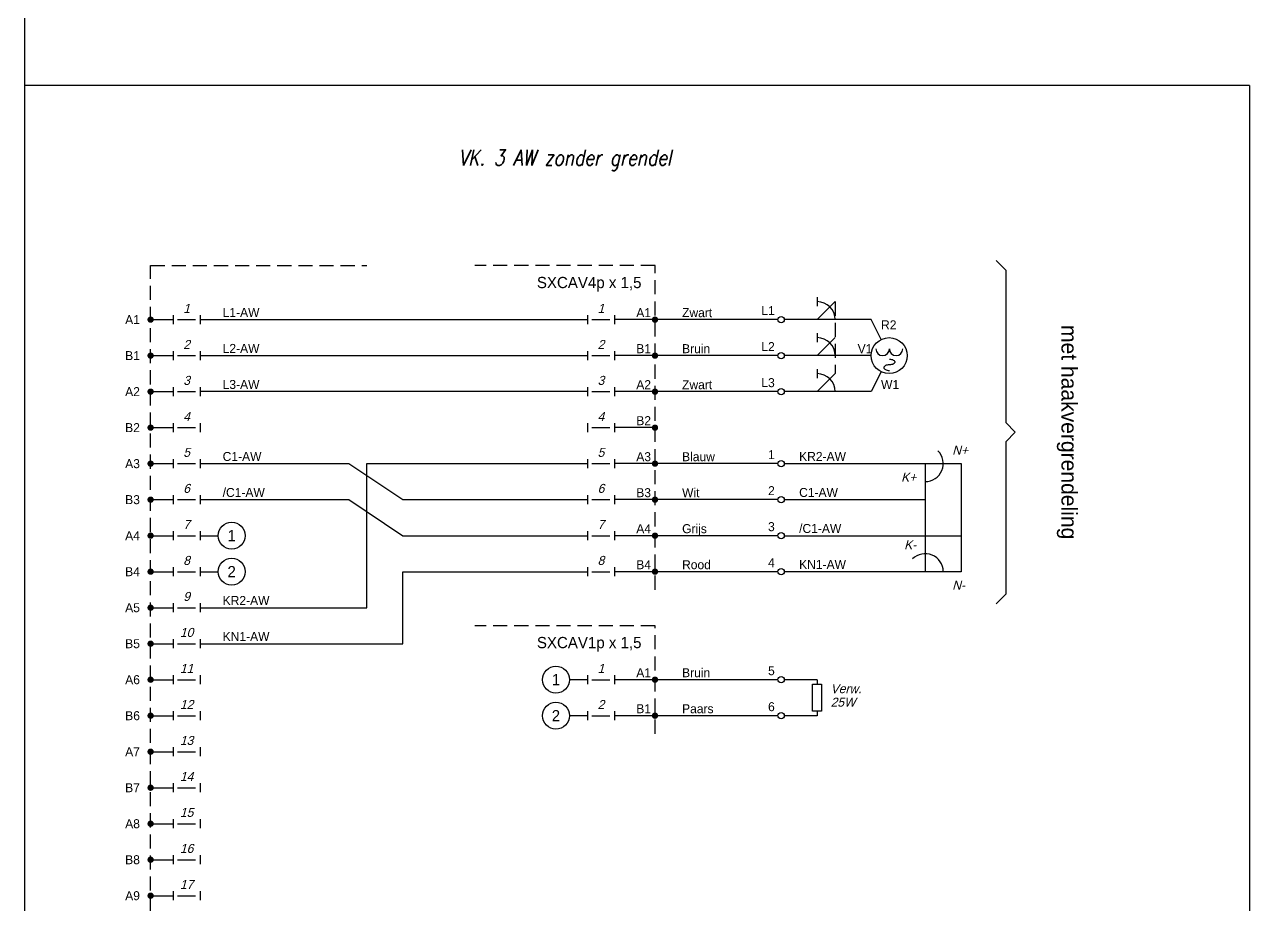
# Model space of a CAD drawing. Header units: millimetres. Extents: x -1040 to 5136, y -2580 to 8636.
# Drawn here: x 864 to 1136, y -682 to -486.4 of the extents above; entities that cross this region are included whole.
import ezdxf
from ezdxf.enums import TextEntityAlignment as Align

# ---------------------------------------------------------------- set-up
doc = ezdxf.new("R2010")
doc.units = ezdxf.units.MM
doc.linetypes.add('HIDDEN', pattern=[0.375, 0.25, -0.125])
doc.linetypes.add('HIDDEN2', pattern=[4.6875, 3.125, -1.5625])
doc.layers.add('18c', color=1, linetype='Continuous')
doc.layers.add('35c', color=2, linetype='Continuous')
doc.layers.add('noprint', color=40, linetype='Continuous', plot=False)
doc.styles.add('ISO2_5', font='isoplus', dxfattribs={"height": 2.5})
doc.styles.add('ISO2S', font='isoplus', dxfattribs={"oblique": 15, "height": 2})
doc.styles.add('iso3_5', font='isoplus.shx', dxfattribs={"height": 3.5})
doc.styles.add('isoplus', font='isoplus.shx')
doc.styles.add('ITALICT', font='italict', dxfattribs={"width": 0.8})
doc.styles.add('MONO_8', font='monotxt', dxfattribs={"width": 0.8})
doc.styles.get("Standard").update_dxf_attribs({"font": 'isoplus.shx'})
doc.styles.add('TXTS', font='txt', dxfattribs={"oblique": 15})

# ---------------------------------------------------------------- blocks, each defined once
blk = doc.blocks.new('paginalayout')
at = {"layer": 'noprint'}
for p, q in [((864, -364), (864, -2500)), ((1136, -500), (864, -500))]:
    blk.add_line(p, q, dxfattribs=at)
at = {"layer": 'noprint', "linetype": 'Continuous'}
blk.add_line((1136, -500), (1136, -690), dxfattribs=at)
blk = doc.blocks.new('T_SHR_B1')
at = {"color": 7}
for p, q in [((-3, 1), (-3, -1)), ((-2, 0), (2, 0)), ((3, 1), (3, -1))]:
    blk.add_line(p, q, dxfattribs=at)
at = {"color": 7, "style": 'TXTS', "oblique": 15}
blk.add_attdef('SNAME', text='', height=2, dxfattribs=at).set_placement((0, 2.5), align=Align.MIDDLE)
at = {"color": 1, "style": 'MONO_8', "width": 0.8, "flags": 1}
for tag, p in [('LIJN', (0, 2)), ('STATION', (0, 0)), ('GEBRUIK', (0, -2))]:
    blk.add_attdef(tag, text='', height=1.5, dxfattribs=at).set_placement(p, align=Align.MIDDLE)
blk = doc.blocks.new('T_VBLB1')
at = {"color": 7}
blk.add_line((0, 0), (4, 4), dxfattribs=at)
blk.add_arc((0, 0), 4, 0, 90, dxfattribs=at)
at = {"color": 7, "style": 'ISO2S', "oblique": 15}
for tag, p in [('B', (2, 5)), ('M', (-1, 2)), ('LO', (-2, -3))]:
    blk.add_attdef(tag, text='', height=2, dxfattribs=at).set_placement(p, align=Align.RIGHT)
at = {"color": 7, "style": 'ISO2_5'}
for tag, p in [('KNMT', (6, 4.5)), ('KNMB', (6, 1))]:
    blk.add_attdef(tag, p, '', height=2.5, dxfattribs=at)
at = {"color": 9, "style": 'MONO_8', "width": 0.8, "flags": 1}
for tag, p in [('LIJN', (0, 2)), ('STATION', (0, 0)), ('GEBRUIK', (0, -2))]:
    blk.add_attdef(tag, text='', height=1.5, dxfattribs=at).set_placement(p, align=Align.MIDDLE)
at = {"color": 7, "style": 'ISO2S', "oblique": 15}
blk.add_attdef('RO', (6, -3), '', height=2, dxfattribs=at)
blk = doc.blocks.new('T_LIJN')
at = {"color": 7}
blk.add_line((-1, 0), (1, 0), dxfattribs=at)
at = {"color": 7, "style": 'MONO_8', "width": 0.8, "flags": 1}
blk.add_attdef('NAME', text='', height=2.5, dxfattribs=at).set_placement((0, 4), align=Align.MIDDLE)
at = {"color": 9, "style": 'MONO_8', "width": 0.8, "flags": 1}
for tag, p in [('LIJN', (0, 2)), ('STATION', (0, 0)), ('GEBRUIK', (0, -2))]:
    blk.add_attdef(tag, text='', height=1.5, dxfattribs=at).set_placement(p, align=Align.MIDDLE)
blk = doc.blocks.new('T_WISS1')
at = {"color": 7, "linetype": 'Continuous'}
blk.add_lwpolyline([(2.5, 0, -0.051099), (2.45, -0.51, -0.064948), (2.32, -0.88, -0.104203), (2.09, -1.17, -0.174705), (1.88, -1.25, -0.174705), (1.66, -1.17, -0.104203), (1.43, -0.88, -0.064948), (1.3, -0.51, -0.051099), (1.25, 0, 0.051099), (1.2, 0.51, 0.064948), (1.07, 0.88, 0.104203), (0.84, 1.17, 0.174705), (0.62, 1.25, 0.174705), (0.41, 1.17, 0.104203), (0.18, 0.88, 0.064948), (0.05, 0.51, 0.051099), (0, 0)], format="xyb", dxfattribs=at)
blk = doc.blocks.new('T_XKLO1')
at = {"color": 7, "linetype": 'Continuous'}
blk.add_arc((0, 0), 4, 270, 45, dxfattribs=at)
at = {"color": 7, "style": 'ISO2S', "oblique": 15}
for tag, p in [('LB', (-2, 2)), ('M', (-2, -4)), ('LO', (-2, -8))]:
    blk.add_attdef(tag, text='', height=2, dxfattribs=at).set_placement(p, align=Align.RIGHT)
at = {"color": 9, "style": 'MONO_8', "width": 0.8, "flags": 1}
for tag, p in [('LIJN', (0, 2)), ('STATION', (0, 0)), ('GEBRUIK', (0, -2))]:
    blk.add_attdef(tag, text='', height=1.5, dxfattribs=at).set_placement(p, align=Align.MIDDLE)
at = {"color": 7, "style": 'ISO2S', "oblique": 15}
blk.add_attdef('RB', (6, 2), '', height=2, dxfattribs=at)
at = {"color": 7, "style": 'ISO2_5'}
for tag, p in [('KNMT', (2, -8.5)), ('KNMB', (2, -12))]:
    blk.add_attdef(tag, p, '', height=2.5, dxfattribs=at)
blk = doc.blocks.new('T_XKRB2')
at = {"color": 7, "linetype": 'Continuous'}
blk.add_arc((0, 0), 4, 0, 135, dxfattribs=at)
at = {"color": 7, "style": 'ISO2S', "oblique": 15}
for tag, p in [('LB', (-2, 6)), ('M', (-5, 1)), ('LO', (-2, -4))]:
    blk.add_attdef(tag, text='', height=2, dxfattribs=at).set_placement(p, align=Align.RIGHT)
at = {"color": 7, "style": 'ISO2_5'}
for tag, p in [('KNMT', (6, 4.5)), ('KNMB', (6, 1))]:
    blk.add_attdef(tag, p, '', height=2.5, dxfattribs=at)
at = {"color": 9, "style": 'MONO_8', "width": 0.8, "flags": 1}
for tag, p in [('LIJN', (0, 2)), ('STATION', (0, 0)), ('GEBRUIK', (0, -2))]:
    blk.add_attdef(tag, text='', height=1.5, dxfattribs=at).set_placement(p, align=Align.MIDDLE)
at = {"color": 7, "style": 'ISO2S', "oblique": 15}
blk.add_attdef('RO', (6, -4), '', height=2, dxfattribs=at)
blk = doc.blocks.new('T_W74V1')
at = {"color": 7, "linetype": 'Continuous'}
blk.add_lwpolyline([(-1, 3), (1, 3), (1, -3), (-1, -3)], close=True, dxfattribs=at)
at = {"color": 1, "style": 'MONO_8', "width": 0.8, "flags": 1}
for tag, p in [('LIJN', (0, 2)), ('STATION', (0, 0)), ('GEBRUIK', (0, -2))]:
    blk.add_attdef(tag, text='', height=1.5, dxfattribs=at).set_placement(p, align=Align.MIDDLE)
at = {"color": 7, "style": 'ISO2S', "oblique": 15}
for tag, p in [('WRNAME', (3, 1)), ('W', (3, -2))]:
    blk.add_attdef(tag, p, '', height=2, dxfattribs=at)
blk = doc.blocks.new('*U142')
at = {"color": 7}
for p, q in [((128.3, 0), (92, 0)), ((149, 0), (129.7, 0)), ((128.3, -8), (92, -8)), ((149, -8), (129.7, -8)), ((86, -16), (0, -16)), ((128.3, -16), (92, -16)), ((149, -16), (129.7, -16)), ((128.3, -32), (101, -32)), ((129.7, -32), (169, -32)), ((161, -32), (161, -56)), ((169, -32), (169, -56)), ((128.3, -40), (101, -40)), ((129.7, -40), (161, -40)), ((128.3, -48), (101, -48)), ((129.7, -48), (169, -48)), ((128.3, -56), (101, -56)), ((169, -56), (129.7, -56)), ((128.3, -80), (101, -80)), ((128.3, -88), (101, -88))]:
    blk.add_line(p, q, dxfattribs=at)
at = {"color": 7, "linetype": 'Continuous'}
for p, q in [((151.21, -4.42), (149, 0)), ((151.21, -11.58), (149, -16)), ((101, -24), (92, -24)), ((101, -32), (92, -32)), ((101, -40), (92, -40)), ((101, -48), (92, -48)), ((101, -56), (92, -56)), ((101, -80), (92, -80)), ((101, -88), (92, -88))]:
    blk.add_line(p, q, dxfattribs=at)
at = {"linetype": 'Continuous'}
for p, q in [((0, -48), (4, -48)), ((0, -56), (4, -56)), ((86, -80), (82, -80)), ((137, -80), (129.7, -80)), ((137, -80), (137, -81)), ((137, -87), (137, -88)), ((86, -88), (82, -88)), ((137, -88), (129.7, -88))]:
    blk.add_line(p, q, dxfattribs=at)
at = {"color": 7}
for points in [[(0, 0), (57, 0), (69, 0), (86, 0)], [(0, -8), (57, -8), (69, -8), (86, -8)], [(0, -32), (33, -32), (45, -40), (86, -40)], [(0, -64), (37, -64), (37, -32), (86, -32)], [(0, -40), (33, -40), (45, -48), (86, -48)], [(0, -72), (45, -72), (45, -56), (86, -56)]]:
    blk.add_lwpolyline(points, dxfattribs=at)
at = {"color": 7, "const_width": 0.7}
for points in [[(100.65, 0, 1), (101.35, 0, 1)], [(100.65, -8, 1), (101.35, -8, 1)], [(100.65, -16, 1), (101.35, -16, 1)], [(100.65, -24, 1), (101.35, -24, 1)], [(100.65, -32, 1), (101.35, -32, 1)], [(100.65, -40, 1), (101.35, -40, 1)], [(100.65, -48, 1), (101.35, -48, 1)], [(100.65, -56, 1), (101.35, -56, 1)], [(100.65, -80, 1), (101.35, -80, 1)], [(100.65, -88, 1), (101.35, -88, 1)]]:
    blk.add_lwpolyline(points, format="xyb", close=True, dxfattribs=at)
at = {"color": 7, "linetype": 'Continuous'}
blk.add_lwpolyline([(150.03, -6.48, 1), (153.03, -6.48, 1), (156.03, -6.48)], format="xyb", dxfattribs=at)
at = {"color": 7}
for centre, radius in [((129, 0), 0.7), ((153, -8), 4), ((129, -8), 0.7), ((129, -16), 0.7), ((129, -32), 0.7), ((129, -40), 0.7), ((129, -48), 0.7), ((129, -56), 0.7), ((129, -80), 0.7), ((129, -88), 0.7)]:
    blk.add_circle(centre, radius, dxfattribs=at)
at = {"linetype": 'Continuous'}
for centre in [(7, -48), (7, -56), (79, -80), (79, -88)]:
    blk.add_circle(centre, 3, dxfattribs=at)
at = {"layer": '18c', "linetype": 'HIDDEN2'}
blk.add_line((141, 4), (141, -12), dxfattribs=at)
for points in [[(101, -60), (101, 12), (61, 12)], [(101, -92), (101, -68), (61, -68)]]:
    blk.add_lwpolyline(points, dxfattribs=at)
at = {"layer": '35c', "color": 7, "linetype": 'Continuous'}
blk.add_lwpolyline([(176.76, 13.12), (178.88, 11), (178.88, -22.88), (181, -25), (178.88, -27.12), (178.88, -61), (176.76, -63.12)], dxfattribs=at)
at = {"color": 7}
for name, p, values in [('T_SHR_B1', (89, 0), {'SNAME': '1'}), ('T_SHR_B1', (89, -8), {'SNAME': '2'}), ('T_SHR_B1', (89, -16), {'SNAME': '3'}), ('T_SHR_B1', (89, -24), {'SNAME': '4'}), ('T_SHR_B1', (89, -32), {'SNAME': '5'}), ('T_XKLO1', (161, -32), {'RB': 'N+', 'M': 'K+'}), ('T_SHR_B1', (89, -40), {'SNAME': '6'}), ('T_SHR_B1', (89, -48), {'SNAME': '7'}), ('T_SHR_B1', (89, -56), {'SNAME': '8'}), ('T_SHR_B1', (89, -80), {'SNAME': '1'}), ('T_SHR_B1', (89, -88), {'SNAME': '2'})]:
    blk.add_blockref(name, p, dxfattribs=at).add_auto_attribs(values)
at = {"color": 0, "rotation": 270}
for p in [(137, 4), (137, -4), (137, -12)]:
    blk.add_blockref('T_LIJN', p, dxfattribs=at)
at = {"color": 0}
for p in [(137, 0), (137, -8), (137, -16)]:
    blk.add_blockref('T_VBLB1', p, dxfattribs=at)
at = {"color": 7, "linetype": 'Continuous', "rotation": 89.99999999999999}
blk.add_blockref('T_WISS1', (153.03, -11.29), dxfattribs=at)
at = {"color": 7}
ref = blk.add_blockref('T_XKRB2', (161, -56), dxfattribs=at)
ref.add_attrib('RO', 'N-', (167, -60), dxfattribs={"color": 7, "height": 2, "style": 'ISO2S', "oblique": 15})
ref.add_attrib('LB', 'K-', dxfattribs={"color": 7, "height": 2, "style": 'ISO2S', "oblique": 15}).set_placement((159, -51), align=Align.RIGHT)
at = {"linetype": 'Continuous'}
blk.add_blockref('T_W74V1', (137, -84), dxfattribs=at).add_auto_attribs({'WRNAME': 'Verw.', 'W': '25W'})
at = {"color": 7, "linetype": 'Continuous', "style": 'isoplus'}
for s, p in [('SXCAV4p x 1,5', (98, 7)), ('SXCAV1p x 1,5', (98, -73))]:
    blk.add_text(s, height=2.5, dxfattribs=at).set_placement(p, align=Align.RIGHT)
at = {"color": 7, "style": 'isoplus'}
for s, p in [('L1', (127.59, 1)), ('L2', (127.59, -7)), ('L3', (127.59, -15)), ('1', (127.59, -31)), ('2', (127.59, -39)), ('3', (127.59, -47)), ('4', (127.59, -55)), ('5', (127.59, -79)), ('6', (127.59, -87))]:
    blk.add_text(s, height=2, dxfattribs=at).set_placement(p, align=Align.RIGHT)
at = {"color": 7, "linetype": 'Continuous', "style": 'isoplus'}
for s, p in [('L1-AW', (5, 0)), ('L2-AW', (5, -8)), ('L3-AW', (5, -16)), ('C1-AW', (5, -32)), ('KR2-AW', (133, -32)), ('/C1-AW', (5, -40)), ('C1-AW', (133, -40)), ('/C1-AW', (133, -48)), ('KN1-AW', (133, -56)), ('KR2-AW', (5, -64)), ('KN1-AW', (5, -72))]:
    blk.add_text(s, height=2, dxfattribs=at).set_placement(p, align=Align.BOTTOM_LEFT)
at = {"color": 7, "style": 'isoplus'}
for s, p in [('A1', (96.84, 0.55)), ('Zwart', (107.01, 0.55)), ('Bruin', (107.01, -7.45)), ('B1', (96.84, -7.45)), ('A2', (96.84, -15.45)), ('Zwart', (107.01, -15.45)), ('B2', (96.84, -23.45)), ('A3', (96.84, -31.45)), ('Blauw', (107.01, -31.45)), ('B3', (96.84, -39.45)), ('Wit', (107.01, -39.45)), ('A4', (96.84, -47.45)), ('Grijs', (107.01, -47.45)), ('B4', (96.84, -55.45)), ('Rood', (107.01, -55.45)), ('A1', (96.84, -79.45)), ('Bruin', (107.01, -79.45)), ('B1', (96.84, -87.45)), ('Paars', (107.01, -87.45))]:
    blk.add_text(s, height=2, dxfattribs=at).set_placement(p)
at = {"color": 7, "linetype": 'HIDDEN', "style": 'isoplus'}
for s, p in [('R2', (151.19, -2.15)), ('V1', (145.99, -7.45)), ('W1', (151.19, -15.44))]:
    blk.add_text(s, height=2, dxfattribs=at).set_placement(p)
at = {"color": 2, "linetype": 'HIDDEN2', "style": 'isoplus'}
blk.add_text('met haakvergrendeling', height=3.5, rotation=270, dxfattribs=at).set_placement((193, -25), align=Align.MIDDLE_CENTER)
at = {"linetype": 'Continuous'}
for s, p in [('1', (7, -48)), ('2', (7, -56)), ('1', (79, -80)), ('2', (79, -88))]:
    blk.add_text(s, height=2.5, dxfattribs=at).set_placement(p, align=Align.MIDDLE_CENTER)
for tag, p in [('AWKABELKOP', (98, 14)), ('VERWARMINGKABELKOP', (98, -66))]:
    blk.add_attdef(tag, text='', height=2.5, dxfattribs=at).set_placement(p, align=Align.RIGHT)
at = {"layer": '35c', "linetype": 'Continuous', "style": 'iso3_5'}
blk.add_attdef('AW', text='', height=3.5, rotation=270, dxfattribs=at).set_placement((185, -25), align=Align.MIDDLE_CENTER)

msp = doc.modelspace()

# ---------------------------------------------------------------- linework, layer by layer
at = {"color": 7}
for p, q in [((892, -552), (897, -552)), ((892, -560), (897, -560)), ((892, -568), (897, -568)), ((892, -576), (897, -576)), ((892, -584), (897, -584)), ((892, -592), (897, -592)), ((892, -600), (897, -600)), ((892, -608), (897, -608)), ((892, -616), (897, -616)), ((892, -624), (897, -624)), ((892, -632), (897, -632)), ((892, -640), (897, -640)), ((892, -648), (897, -648)), ((892, -656), (897, -656)), ((892, -664), (897, -664)), ((892, -672), (897, -672)), ((892, -680), (897, -680))]:
    msp.add_line(p, q, dxfattribs=at)
at = {"color": 7, "const_width": 0.7}
for points in [[(891.65, -552, 1), (892.35, -552, 1)], [(891.65, -560, 1), (892.35, -560, 1)], [(891.65, -568, 1), (892.35, -568, 1)], [(891.65, -576, 1), (892.35, -576, 1)], [(891.65, -584, 1), (892.35, -584, 1)], [(891.65, -592, 1), (892.35, -592, 1)], [(891.65, -600, 1), (892.35, -600, 1)], [(891.65, -608, 1), (892.35, -608, 1)], [(891.65, -616, 1), (892.35, -616, 1)], [(891.65, -624, 1), (892.35, -624, 1)], [(891.65, -632, 1), (892.35, -632, 1)], [(891.65, -640, 1), (892.35, -640, 1)], [(891.65, -648, 1), (892.35, -648, 1)], [(891.65, -656, 1), (892.35, -656, 1)], [(891.65, -664, 1), (892.35, -664, 1)], [(891.65, -672, 1), (892.35, -672, 1)], [(891.65, -680, 1), (892.35, -680, 1)]]:
    msp.add_lwpolyline(points, format="xyb", close=True, dxfattribs=at)
at = {"layer": '18c', "linetype": 'HIDDEN2'}
msp.add_lwpolyline([(892, -932), (892, -540), (940, -540)], dxfattribs=at)

# ---------------------------------------------------------------- block references
at = {"linetype": 'Continuous'}
msp.add_blockref('*U142', (903, -552), dxfattribs=at)
at = {"color": 7}
for p, values in [((900, -552), {'SNAME': '1'}), ((900, -560), {'SNAME': '2'}), ((900, -568), {'SNAME': '3'}), ((900, -576), {'SNAME': '4'}), ((900, -584), {'SNAME': '5'}), ((900, -592), {'SNAME': '6'}), ((900, -600), {'SNAME': '7'}), ((900, -608), {'SNAME': '8'}), ((900, -616), {'SNAME': '9'}), ((900, -624), {'SNAME': '10'}), ((900, -632), {'SNAME': '11'}), ((900, -640), {'SNAME': '12'}), ((900, -648), {'SNAME': '13'}), ((900, -656), {'SNAME': '14'}), ((900, -664), {'SNAME': '15'}), ((900, -672), {'SNAME': '16'}), ((900, -680), {'SNAME': '17'})]:
    msp.add_blockref('T_SHR_B1', p, dxfattribs=at).add_auto_attribs(values)
at = {"layer": 'noprint', "linetype": 'Continuous'}
msp.add_blockref('paginalayout', (0, 0), dxfattribs=at)

# ---------------------------------------------------------------- texts
at = {"color": 7, "linetype": 'Continuous', "style": 'ITALICT', "width": 0.8}
msp.add_text('VK. 3 AW zonder grendel', height=3.5, dxfattribs=at).set_placement((984, -516), align=Align.MIDDLE_CENTER)
at = {"color": 7, "style": 'isoplus'}
for s, p in [('A1', (889.625, -553)), ('B1', (889.625, -561)), ('A2', (889.625, -569)), ('B2', (889.625, -577)), ('A3', (889.625, -585)), ('B3', (889.625, -593)), ('A4', (889.625, -601)), ('B4', (889.625, -609)), ('A5', (889.625, -617)), ('B5', (889.625, -625)), ('A6', (889.625, -633)), ('B6', (889.625, -641)), ('A7', (889.625, -649)), ('B7', (889.625, -657)), ('A8', (889.625, -665)), ('B8', (889.625, -673)), ('A9', (889.625, -681))]:
    msp.add_text(s, height=2, dxfattribs=at).set_placement(p, align=Align.RIGHT)

doc.saveas('drawing.dxf')
